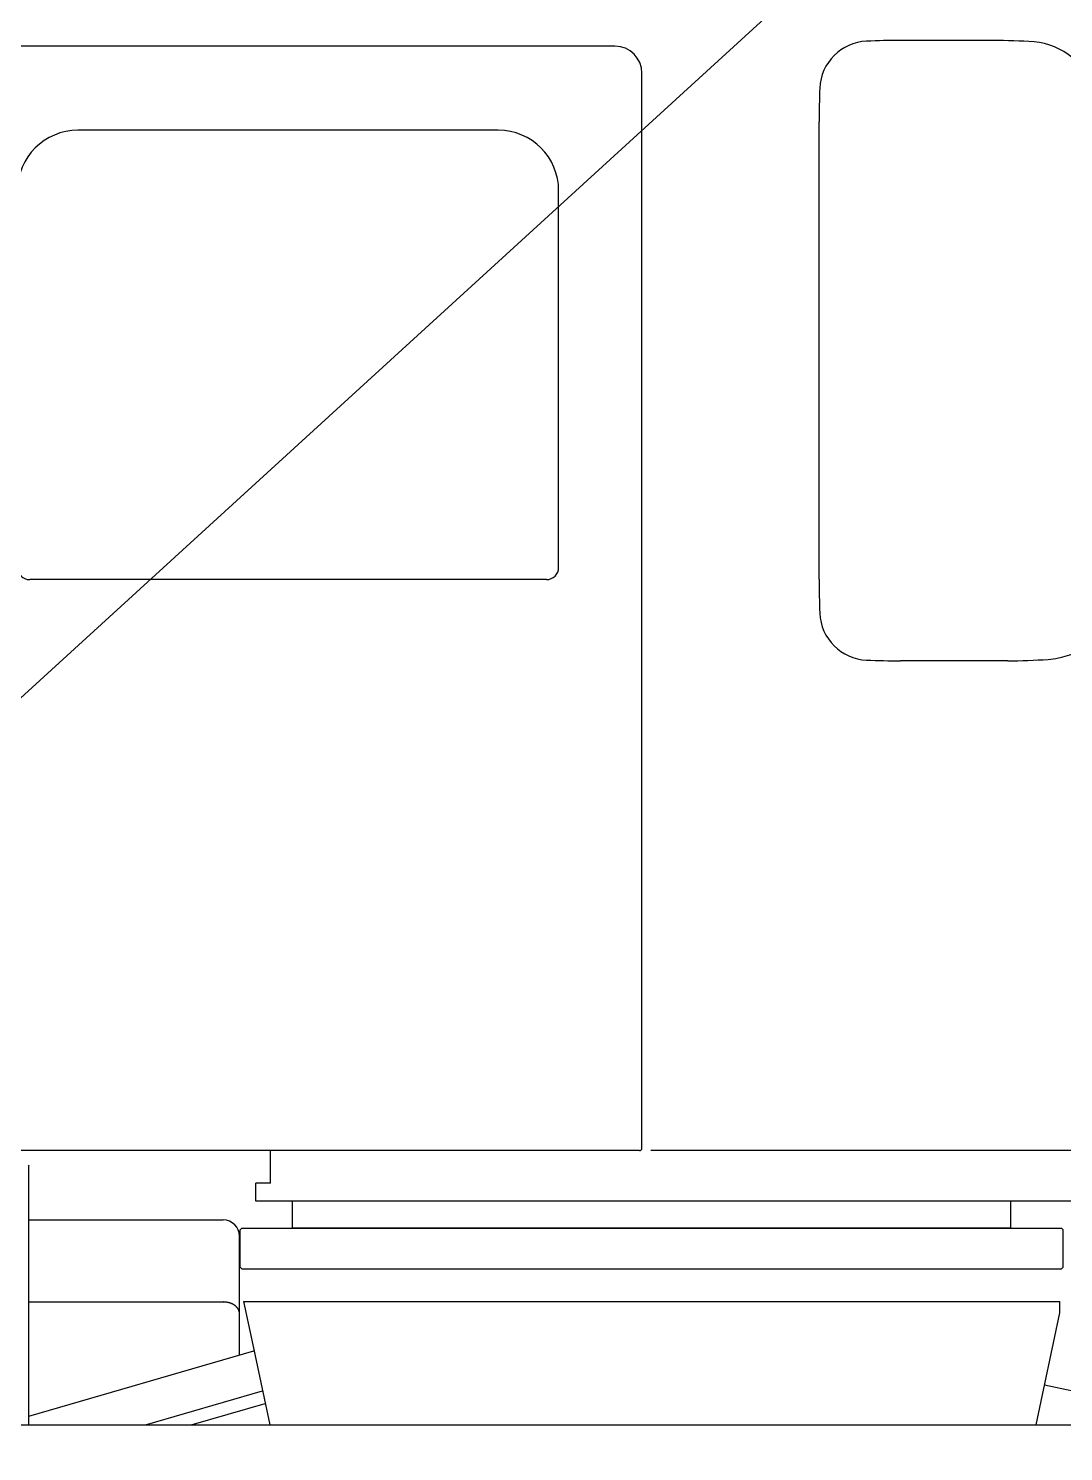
# Model space of a CAD drawing. Header units: millimetres. Extents: x -2078669 to -1085629, y -5987148 to 310365.
# Drawn here: x -1621663 to -1618493, y -4343779 to -4339420 of the extents above; entities that cross this region are included whole.
import ezdxf

# ---------------------------------------------------------------- set-up
doc = ezdxf.new("R2010")
doc.units = ezdxf.units.MM
doc.header["$LTSCALE"] = 500
doc.header["$PDSIZE"] = 300
for name, color, linetype, lineweight in [('D-BYP-STR8', 5, 'Continuous', 25), ('D-BYP-STRB', 5, 'Continuous', 25), ('D-BYP-STRC', 1, 'Continuous', 13)]:
    doc.layers.add(name, color=color, linetype=linetype, lineweight=lineweight)
doc.styles.add('MS ゴシック', font='MS Gothic.ttf')
doc.dimstyles.new('DIM-500-F', dxfattribs={"dimscale": 500, "dimtxt": 3.5, "dimasz": 2.5, "dimexe": 0, "dimexo": 2, "dimgap": 0.8, "dimtad": 1, "dimdec": 0, "dimzin": 0, "dimdsep": 46, "dimtxsty": 'MS ゴシック', "dimblk": 'OPEN', "dimcen": 0.1, "dimclrd": 256, "dimclre": 256, "dimclrt": 256, "dimaunit": 1, "dimadec": 4, "dimazin": 0, "dimtfac": 1, "dimtdec": 0, "dimtmove": 2, "dimatfit": 3, "dimldrblk": 'OPEN', "dimfxl": 1, "dimtolj": 1, "dimtzin": 0, "dimlwd": -1, "dimlwe": -1, "dimarcsym": 2})

# ---------------------------------------------------------------- blocks, each defined once
blk = doc.blocks.new('_Open')
at = {"color": 0, "linetype": 'ByBlock', "lineweight": -2}
for p, q in [((-1, 0.1667), (0, 0)), ((-1, -0.1667), (0, 0)), ((0, 0), (-1, 0))]:
    blk.add_line(p, q, dxfattribs=at)

msp = doc.modelspace()

# ---------------------------------------------------------------- linework, layer by layer
at = {"layer": 'D-BYP-STRB'}
for p, q in [((-1618708.4, -4339457.1, 708000), (-1618992.3, -4339457.1, 708000)), ((-1619867, -4339474.6, 708000), (-1621792, -4339474.6, 708000)), ((-1619784.5, -4342849.6, 708000), (-1619784.5, -4339557.1, 708000)), ((-1619242, -4341107.4, 708000), (-1619242, -4339706.8, 708000)), ((-1620224.5, -4339732.1, 708000), (-1621512, -4339732.1, 708000)), ((-1620039.5, -4341070.9, 708000), (-1620039.5, -4339917.1, 708000)), ((-1620077, -4341108.4, 708000), (-1621659.5, -4341108.4, 708000)), ((-1618664.3, -4341357.1, 708000), (-1618992.3, -4341357.1, 708000)), ((-1619792, -4342857.1, 708000), (-1621867, -4342857.1, 708000)), ((-1620922, -4342957.1, 708000), (-1620922, -4342857.1, 708000)), ((-1617777, -4342857.1, 708000), (-1619757, -4342857.1, 708000)), ((-1621664.5, -4342902.1, 708000), (-1621662, -4342904.6, 708000)), ((-1621662, -4343697.3, 708000), (-1621662, -4342904.6, 708000)), ((-1620967, -4343012.1, 708000), (-1620967, -4342957.1, 708000)), ((-1620922, -4342957.1, 708000), (-1620967, -4342957.1, 708000)), ((-1618379.5, -4343012.1, 708000), (-1620967, -4343012.1, 708000)), ((-1620854.5, -4343094.6, 708000), (-1620854.5, -4343012.1, 708000)), ((-1618654.5, -4343094.6, 708000), (-1618654.5, -4343014.6, 708000)), ((-1621662, -4343069.6, 708000), (-1621067, -4343069.6, 708000)), ((-1621017, -4343483.1, 708000), (-1621017, -4343119.6, 708000)), ((-1621014.5, -4343099.6, 708000), (-1621009.5, -4343094.6, 708000)), ((-1621014.5, -4343214.6, 708000), (-1621014.5, -4343099.6, 708000)), ((-1621009.5, -4343094.6, 708000), (-1618499.5, -4343094.6, 708000)), ((-1618654.5, -4343094.6, 708000), (-1620854.5, -4343094.6, 708000)), ((-1618499.5, -4343094.6, 708000), (-1618494.5, -4343099.6, 708000)), ((-1618494.5, -4343214.6, 708000), (-1618494.5, -4343099.6, 708000)), ((-1621014.5, -4343214.6, 708000), (-1621009.5, -4343219.6, 708000)), ((-1621009.5, -4343219.6, 708000), (-1618499.5, -4343219.6, 708000)), ((-1618499.5, -4343219.6, 708000), (-1618494.5, -4343214.6, 708000)), ((-1621662, -4343320.9, 708000), (-1621067, -4343320.9, 708000)), ((-1621004.5, -4343319.6, 708000), (-1620979.5, -4343437.7, 708000)), ((-1621004.5, -4343319.6, 708000), (-1618504.5, -4343319.6, 708000)), ((-1618504.5, -4343354.6, 708000), (-1618504.5, -4343319.6, 708000)), ((-1618504.5, -4343354.6, 708000), (-1618504.5, -4343319.6, 708000)), ((-1618577.3, -4343697.3, 708000), (-1618504.5, -4343354.6, 708000)), ((-1621662, -4343670.5, 708000), (-1620972.6, -4343470.2, 708000)), ((-1620979.5, -4343437.7, 708000), (-1620924.5, -4343697.3, 708000)), ((-1621305.1, -4343697.3, 708000), (-1620946.6, -4343593.2, 708000)), ((-1618551.5, -4343575.1, 708000), (-1617963.4, -4343697.3, 708000)), ((-1621165.1, -4343697.3, 708000), (-1620938.5, -4343631.5, 708000)), ((-1621870, -4343697.3, 708000), (-1617863.1, -4343697.3, 708000)), ((-1620215.8, -4343697.1, 708000), (-1619840.8, -4343697.1, 708000)), ((-1620123.3, -4343697.1, 708000), (-1619933.3, -4343697.1, 708000))]:
    msp.add_line(p, q, dxfattribs=at)
at = {"layer": 'D-BYP-STRB', "elevation": 708000}
msp.add_lwpolyline([(-1621017, -4343356.3), (-1621017, -4343355.9), (-1621017, -4343355.4), (-1621017.1, -4343355), (-1621017.1, -4343354.6), (-1621017.1, -4343354.1), (-1621017.2, -4343353.7), (-1621017.2, -4343353.3), (-1621017.3, -4343352.8), (-1621017.3, -4343352.4), (-1621017.4, -4343352), (-1621017.5, -4343351.5), (-1621017.6, -4343351.1), (-1621017.7, -4343350.7), (-1621017.8, -4343350.3), (-1621017.9, -4343349.8), (-1621018, -4343349.4), (-1621018.1, -4343349), (-1621018.2, -4343348.6), (-1621018.4, -4343348.1), (-1621018.5, -4343347.7), (-1621018.7, -4343347.3), (-1621018.8, -4343346.9), (-1621019, -4343346.4), (-1621019.2, -4343346), (-1621019.4, -4343345.6), (-1621019.5, -4343345.2), (-1621019.7, -4343344.8), (-1621019.9, -4343344.4), (-1621020.2, -4343344), (-1621020.4, -4343343.6), (-1621020.6, -4343343.2), (-1621020.8, -4343342.8), (-1621021.1, -4343342.4), (-1621021.3, -4343342), (-1621021.6, -4343341.6), (-1621021.8, -4343341.2), (-1621022.1, -4343340.8), (-1621022.4, -4343340.4), (-1621022.6, -4343340), (-1621022.9, -4343339.6), (-1621023.2, -4343339.2), (-1621023.5, -4343338.9), (-1621023.8, -4343338.5), (-1621024.1, -4343338.1), (-1621024.5, -4343337.7), (-1621024.8, -4343337.4), (-1621025.1, -4343337), (-1621025.4, -4343336.7), (-1621025.8, -4343336.3), (-1621026.1, -4343335.9), (-1621026.5, -4343335.6), (-1621026.9, -4343335.2), (-1621027.2, -4343334.9), (-1621027.6, -4343334.5), (-1621028, -4343334.2), (-1621028.4, -4343333.9), (-1621028.8, -4343333.5), (-1621029.2, -4343333.2), (-1621029.6, -4343332.9), (-1621030, -4343332.6), (-1621030.4, -4343332.2), (-1621030.8, -4343331.9), (-1621031.2, -4343331.6), (-1621031.7, -4343331.3), (-1621032.1, -4343331), (-1621032.5, -4343330.7), (-1621033, -4343330.4), (-1621033.4, -4343330.1), (-1621033.9, -4343329.8), (-1621034.4, -4343329.5), (-1621034.8, -4343329.2), (-1621035.3, -4343329), (-1621035.8, -4343328.7), (-1621036.3, -4343328.4), (-1621036.7, -4343328.2), (-1621037.2, -4343327.9), (-1621037.7, -4343327.6), (-1621038.2, -4343327.4), (-1621038.7, -4343327.1), (-1621039.2, -4343326.9), (-1621039.8, -4343326.7), (-1621040.3, -4343326.4), (-1621040.8, -4343326.2), (-1621041.3, -4343326), (-1621041.8, -4343325.8), (-1621042.4, -4343325.5), (-1621042.9, -4343325.3), (-1621043.5, -4343325.1), (-1621044, -4343324.9), (-1621044.5, -4343324.7), (-1621045.1, -4343324.5), (-1621045.6, -4343324.3), (-1621046.2, -4343324.2), (-1621046.8, -4343324), (-1621047.3, -4343323.8), (-1621047.9, -4343323.6), (-1621048.5, -4343323.5), (-1621049, -4343323.3), (-1621049.6, -4343323.2), (-1621050.2, -4343323), (-1621050.8, -4343322.9), (-1621051.3, -4343322.7), (-1621051.9, -4343322.6), (-1621052.5, -4343322.5), (-1621053.1, -4343322.3), (-1621053.7, -4343322.2), (-1621054.3, -4343322.1), (-1621054.9, -4343322), (-1621055.5, -4343321.9), (-1621056.1, -4343321.8), (-1621056.7, -4343321.7), (-1621057.3, -4343321.6), (-1621057.9, -4343321.5), (-1621058.5, -4343321.5), (-1621059.1, -4343321.4), (-1621059.7, -4343321.3), (-1621060.3, -4343321.3), (-1621060.9, -4343321.2), (-1621061.5, -4343321.2), (-1621062.1, -4343321.1), (-1621062.7, -4343321.1), (-1621063.3, -4343321), (-1621064, -4343321), (-1621064.6, -4343321), (-1621065.2, -4343321), (-1621065.8, -4343321), (-1621066.4, -4343320.9), (-1621067, -4343320.9)], dxfattribs=at)
at = {"layer": 'D-BYP-STRB'}
for centre, radius, start, end in [((-1619090, -4339609.2, 708000), 150, 92.3817, 177.6183), ((-1618992.3, -4341957.1, 708000), 2500, 90, 92.3817), ((-1618708.4, -4341207.1, 708000), 1750, 85.9081, 90), ((-1619867, -4339557.1, 708000), 82.5, 0, 90), ((-1618597.8, -4339661.1, 708000), 200, 12.459, 85.9081), ((-1616742, -4339706.8, 708000), 2500, 177.6183, 180), ((-1621512, -4339917.1, 708000), 185, 90, 180), ((-1620224.5, -4339917.1, 708000), 185, 0, 90), ((-1621659.5, -4341070.9, 708000), 37.5, 180, 270), ((-1620077, -4341070.9, 708000), 37.5, 270, 0), ((-1616742, -4341107.4, 708000), 2500, 180, 182.3817), ((-1618557.8, -4341103.3, 708000), 250, 274.0702, 355.788), ((-1619090, -4341205.1, 708000), 150, 182.3817, 267.6183), ((-1618992.3, -4338857.1, 708000), 2500, 267.6183, 270), ((-1618664.3, -4339607.1, 708000), 1750, 270, 274.0702), ((-1619792, -4342849.6, 708000), 7.5, 270, 0), ((-1621067, -4343119.6, 708000), 50, 0, 90)]:
    msp.add_arc(centre, radius, start, end, dxfattribs=at)
msp.add_point((-1619754.5, -4343094.6, 708000), dxfattribs=at)
msp.add_point((-1619754.5, -4343094.6, 708000), dxfattribs=at)

# ---------------------------------------------------------------- leaders
at = {"layer": 'D-BYP-STR8'}
msp.add_leader([(-1623893.4, -4343486, 0), (-1614382.8, -4334797.1, 0)], dimstyle='DIM-500-F', dxfattribs=at)
at = {"layer": 'D-BYP-STRC'}
msp.add_leader([(-1629840.9, -4349774.6, 708000), (-1619481.3, -4328092.9, 708000)], dimstyle='DIM-500-F', override={"dimgap": 0.8, "dimtad": 0}, dxfattribs=at)

doc.saveas('drawing.dxf')
